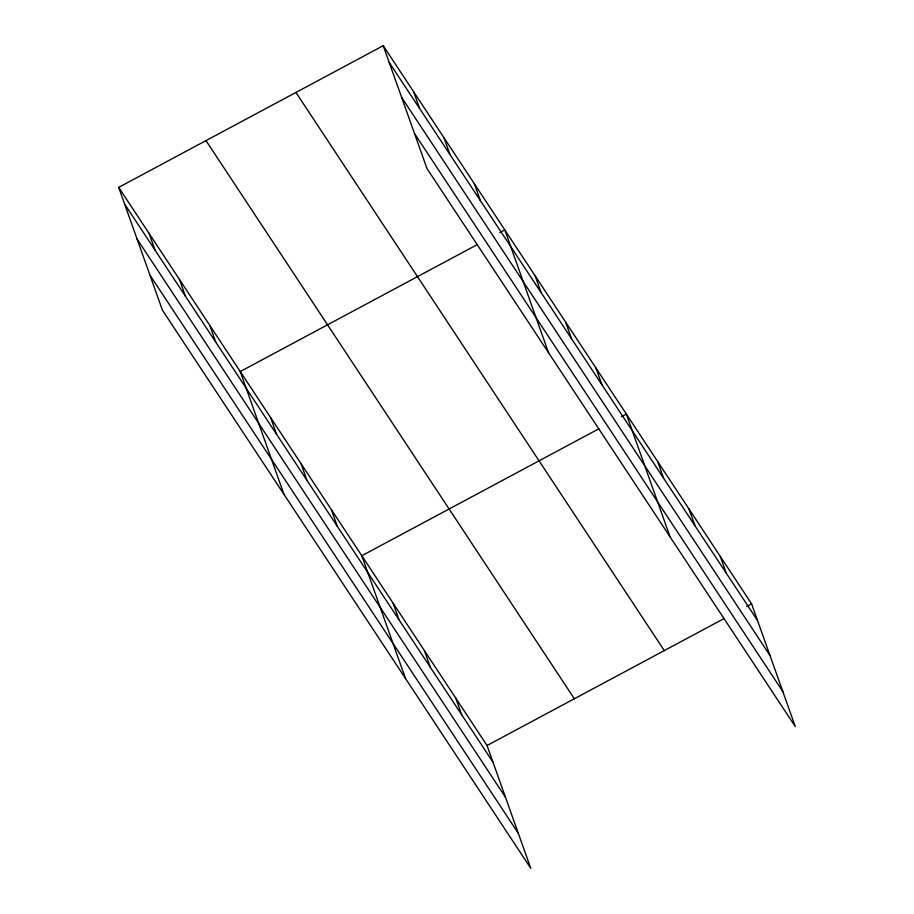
<?xml version="1.0" encoding="UTF-8"?>
<svg xmlns="http://www.w3.org/2000/svg" width="914" height="914" viewBox="0 0 914 914"><rect width="100%" height="100%" fill="white"/><g stroke="black" fill="none" stroke-linecap="round" stroke-linejoin="round"><path stroke-width="1.37" d="M118.683 187.37L487.048 745.516L530.771 868.3L162.406 310.154L118.683 187.37L383.229 45.7L751.594 603.846L795.317 726.63L426.952 168.484L383.229 45.7M477.348 244.586L240.245 371.564L283.968 494.348M499.798 232.556L504.791 229.882L548.514 352.667M598.91 428.769L361.807 555.746L405.53 678.531M621.36 416.75L626.353 414.076L670.065 536.861M487.048 745.516L724.151 618.538M746.601 606.519L751.594 603.846M389.181 62.403L757.535 620.549M401.646 97.41L770.011 655.555M414.488 133.478L782.852 691.624M295.93 92.451L664.295 650.597M205.993 140.619L574.346 698.764M124.635 204.085L493 762.219M137.1 239.08L505.465 797.225M149.942 275.148L518.307 833.294M720.278 556.398L726.23 573.112M688.973 508.961L694.914 525.664M657.657 461.513L663.61 478.228M595.962 368.034L601.903 384.737M565.572 321.979L571.524 338.694M535.181 275.937L541.134 292.64M474.4 183.84L480.353 200.554M444.01 137.797L449.962 154.5M413.619 91.743L419.572 108.458M455.732 698.067L461.684 714.782M424.427 650.631L430.38 667.334M393.111 603.194L399.064 619.898M331.416 509.704L337.369 526.407M301.026 463.649L306.978 480.364M270.635 417.607L276.588 434.31M209.854 325.51L215.807 342.224M179.464 279.467L185.416 296.17M149.073 233.413L155.026 250.128"/></g></svg>
